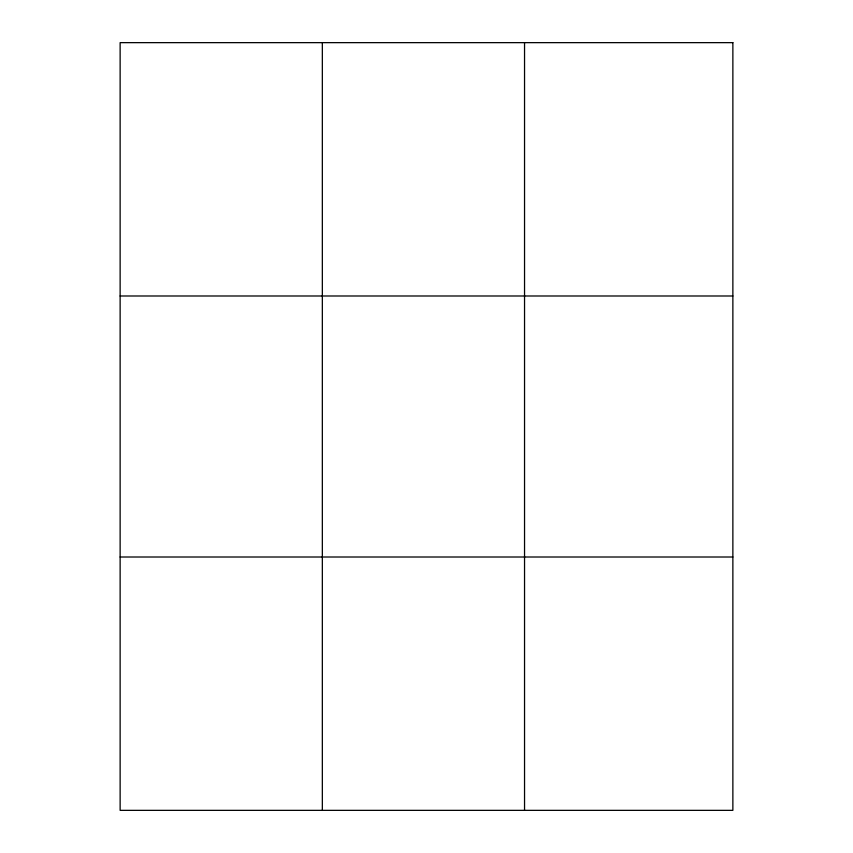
<?xml version="1.0" encoding="UTF-8"?>
<svg xmlns="http://www.w3.org/2000/svg" width="853" height="853" viewBox="0 0 853 853"><rect width="100%" height="100%" fill="white"/><g stroke="black" fill="none" stroke-linecap="round" stroke-linejoin="round"><path stroke-width="1.28" d="M322.338 42.65L322.338 810.35M524.542 42.65L524.542 810.35M120.134 295.991L732.866 295.991M120.134 557.009L732.866 557.009M732.866 42.65L732.866 810.35L120.134 810.35L120.134 42.65L732.866 42.65"/></g></svg>
